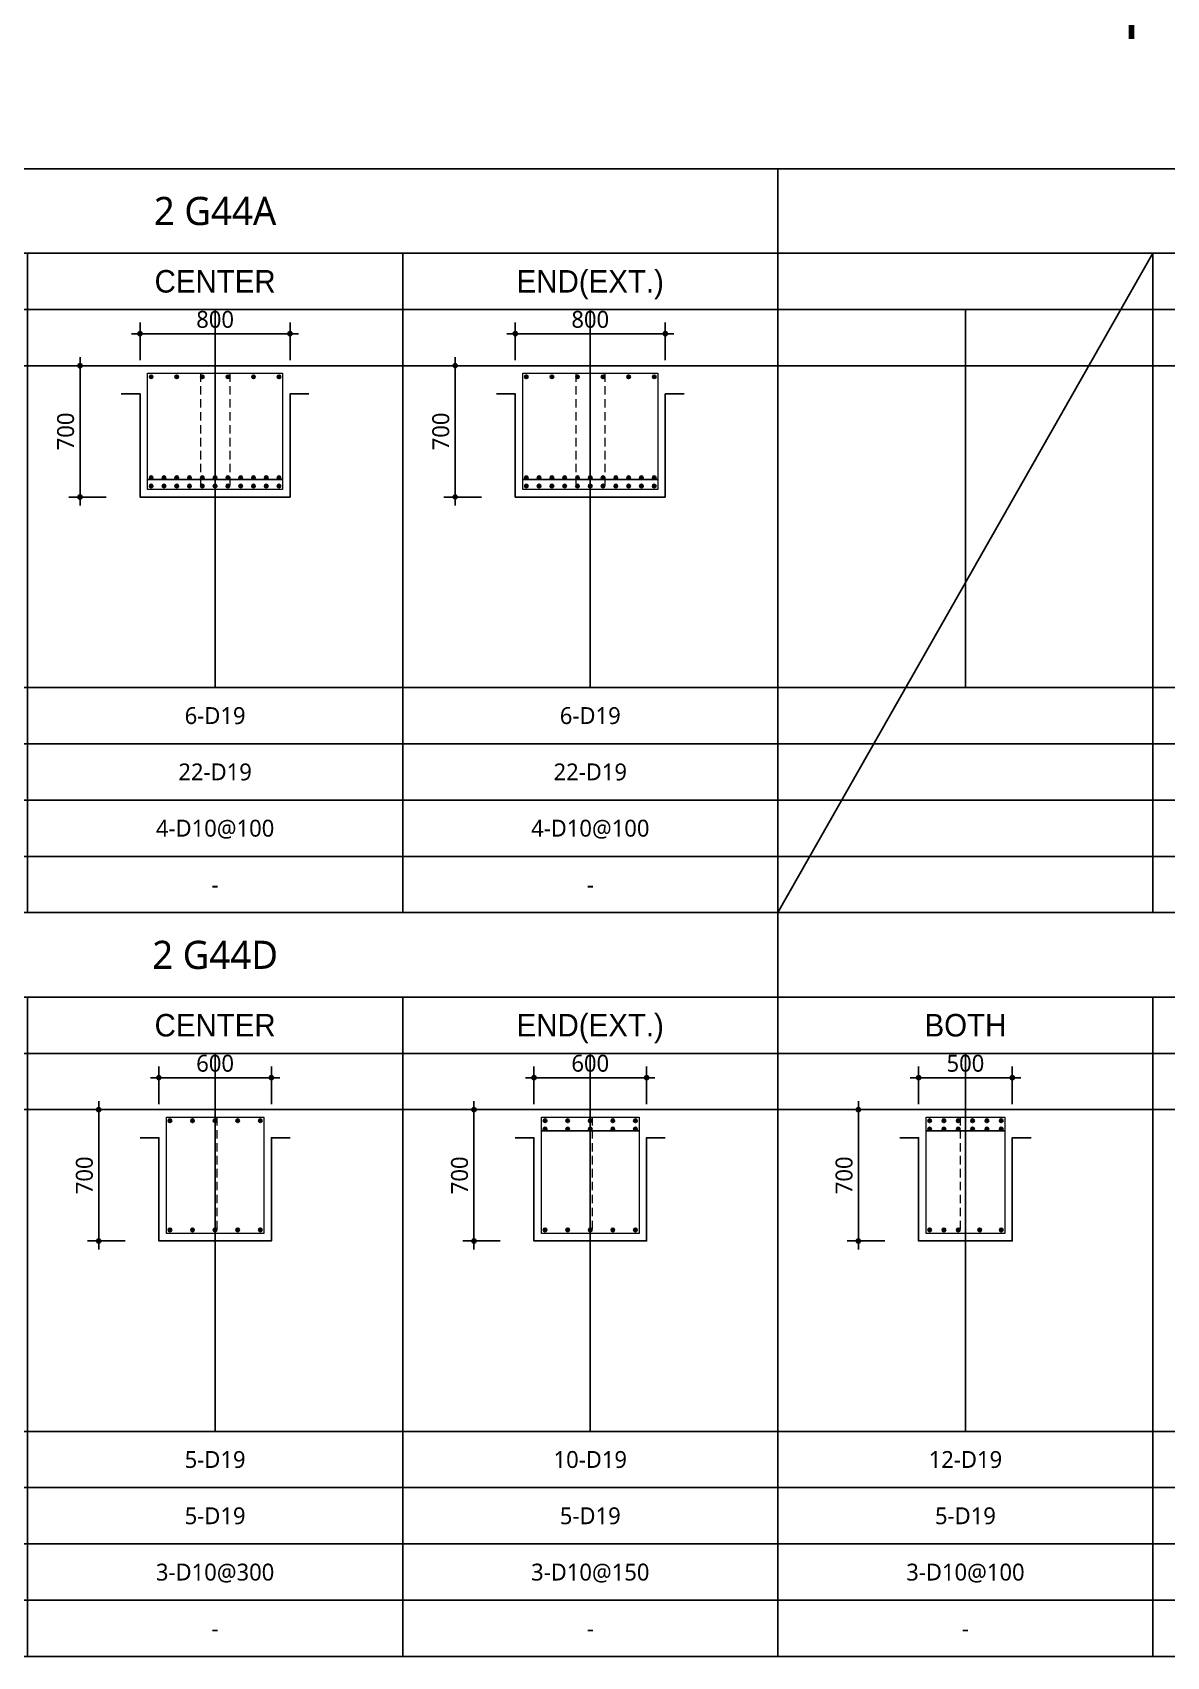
# Model space of a CAD drawing. Header units: millimetres. Extents: x 0 to 252030, y -124740 to 196020.
# Drawn here: x 131779 to 137825, y 133430 to 142086 of the extents above; entities that cross this region are included whole.
import ezdxf
from ezdxf.enums import TextEntityAlignment as Align

# ---------------------------------------------------------------- set-up
doc = ezdxf.new("R2010")
doc.units = ezdxf.units.MM
doc.header["$LTSCALE"] = 30
doc.linetypes.add('HID', pattern=[2.3, 1.5, -0.8])
doc.layers.get('DEFPOINTS').update_dxf_attribs({"color": 142})
for name, color, linetype in [('0-SEC1', 3, 'Continuous'), ('CON', 2, 'Continuous'), ('DIM', 7, 'Continuous'), ('ETC', 7, 'Continuous'), ('S-철근', 3, 'Continuous'), ('SHEET', 7, 'Continuous'), ('TXT', 3, 'Continuous'), ('XR-FORM_(도룡동)$0$Sheet', 7, 'Continuous')]:
    doc.layers.add(name, color=color, linetype=linetype)
doc.layers.add('Stirrup', color=1, linetype='Continuous', lineweight=0)
doc.layers.add('TieBar', color=7, linetype='HID', lineweight=0)
doc.styles.get("Standard").update_dxf_attribs({"font": 'malgun.ttf'})
doc.styles.add('돋움', font='Dotum.ttf')
doc.styles.add('맑은 고딕', font='malgun.ttf')
doc.dimstyles.new('30NDIM', dxfattribs={"dimscale": 50, "dimtxt": 3, "dimasz": 1.5, "dimexe": 2, "dimexo": 6, "dimgap": 1, "dimtad": 1, "dimdec": 0, "dimrnd": 0.25, "dimzin": 0, "dimdsep": 46, "dimtxsty": 'Standard', "dimblk": 'Z_DOT', "dimcen": 5, "dimclrd": 256, "dimclre": 256, "dimclrt": 3, "dimadec": 0, "dimazin": 0, "dimtm": 1e-09, "dimtfac": 1, "dimtdec": 0, "dimtix": 1, "dimtmove": 2, "dimatfit": 1, "dimldrblk": 'Z_DOT', "dimfxl": 1, "dimtolj": 1, "dimtzin": 0, "dimarcsym": 0})

# ---------------------------------------------------------------- blocks, each defined once
blk = doc.blocks.new('4등분')
at = {"layer": 'DEFPOINTS'}
for p, q in [((1000, 3214.5), (1000, 1200)), ((3000, 3214.5), (3000, 1200)), ((5000, 3214.5), (5000, 1200)), ((0, 2914.5), (6000, 2914.5))]:
    blk.add_line(p, q, dxfattribs=at)
at = {"layer": 'SHEET'}
blk.add_line((0, 3514.5), (6000, 3514.5), dxfattribs=at)
at = {"layer": 'SHEET', "color": 6}
for p, q in [((2000, 3514.5), (2000, 0)), ((4000, 3514.5), (4000, 0)), ((0, 3214.5), (6000, 3214.5)), ((0, 1200), (6000, 1200)), ((0, 900), (6000, 900)), ((0, 600), (6000, 600)), ((0, 300), (6000, 300))]:
    blk.add_line(p, q, dxfattribs=at)
at = {"layer": 'SHEET'}
blk.add_lwpolyline([(6000, 3964.5), (0, 3964.5), (0, 0), (6000, 0)], close=True, dxfattribs=at)
blk = doc.blocks.new('XR-FORM_(도룡동)$0$S')
at = {"layer": 'XR-FORM_(도룡동)$0$Sheet', "linetype": 'Continuous', "const_width": 100}
blk.add_lwpolyline([(38745, 57950), (38745, 57700)], dxfattribs=at)
blk = doc.blocks.new('XR-FORM_(도룡동)', base_point=(101.33, -56114.51))
at = {"xscale": 0.005, "yscale": 0.005, "zscale": 0.005}
blk.add_blockref('XR-FORM_(도룡동)$0$S', (-0.25, 0), dxfattribs=at)
blk = doc.blocks.new('Z_DOT')
at = {"layer": 'DIM', "color": 0}
for p, q in [((-1, 0), (1, 0)), ((0, -1), (0, 1))]:
    blk.add_line(p, q, dxfattribs=at)
for radius in [0.25, 0.125]:
    blk.add_circle((0, 0), radius, dxfattribs=at)
blk = doc.blocks.new('*D399')
at = {"layer": 'DEFPOINTS', "color": 0, "transparency": 16777216}
for p in [(133153, 140479.7), (132353, 140159.5), (133153, 140159.5)]:
    blk.add_point(p, dxfattribs=at)
at = {"layer": 'DIM', "lineweight": -2, "transparency": 16777216}
for p, q in [((132353, 140339.5), (132353, 140539.7)), ((132398, 140479.7), (133108, 140479.7)), ((133153, 140339.5), (133153, 140539.7))]:
    blk.add_line(p, q, dxfattribs=at)
at = {"layer": 'DIM', "lineweight": -2, "transparency": 16777216, "xscale": 45, "yscale": 45, "zscale": 45, "rotation": 180}
blk.add_blockref('Z_DOT', (132353, 140479.7), dxfattribs=at)
at = {"layer": 'DIM', "lineweight": -2, "transparency": 16777216, "xscale": 45, "yscale": 45, "zscale": 45}
blk.add_blockref('Z_DOT', (133153, 140479.7), dxfattribs=at)
at = {"layer": 'DIM', "color": 3, "transparency": 16777216, "insert": (132753, 140556.1), "char_height": 90, "attachment_point": 5}
blk.add_mtext('\\A1;800', dxfattribs=at)
blk = doc.blocks.new('*D400')
at = {"layer": 'DEFPOINTS', "color": 0, "transparency": 16777216}
for p in [(132032.8, 140309.5), (132353, 140309.5), (132353, 139609.5)]:
    blk.add_point(p, dxfattribs=at)
at = {"layer": 'DIM', "lineweight": -2, "transparency": 16777216}
for p, q in [((132173, 140309.5), (131972.8, 140309.5)), ((132032.8, 139654.5), (132032.8, 140264.5)), ((132173, 139609.5), (131972.8, 139609.5))]:
    blk.add_line(p, q, dxfattribs=at)
at = {"layer": 'DIM', "lineweight": -2, "transparency": 16777216, "xscale": 45, "yscale": 45, "zscale": 45}
for p, rotation in [((132032.8, 140309.5), 90), ((132032.8, 139609.5), 270)]:
    blk.add_blockref('Z_DOT', p, dxfattribs=dict(at, rotation=rotation))
at = {"layer": 'DIM', "color": 3, "transparency": 16777216, "insert": (131956.4, 139959.5), "char_height": 90, "attachment_point": 5, "rotation": 90}
blk.add_mtext('\\A1;700', dxfattribs=at)
blk = doc.blocks.new('*D401')
at = {"layer": 'DEFPOINTS', "color": 0, "transparency": 16777216}
for p in [(135153, 140479.7), (134353, 140159.5), (135153, 140159.5)]:
    blk.add_point(p, dxfattribs=at)
at = {"layer": 'DIM', "lineweight": -2, "transparency": 16777216}
for p, q in [((134353, 140339.5), (134353, 140539.7)), ((134398, 140479.7), (135108, 140479.7)), ((135153, 140339.5), (135153, 140539.7))]:
    blk.add_line(p, q, dxfattribs=at)
at = {"layer": 'DIM', "lineweight": -2, "transparency": 16777216, "xscale": 45, "yscale": 45, "zscale": 45, "rotation": 180}
blk.add_blockref('Z_DOT', (134353, 140479.7), dxfattribs=at)
at = {"layer": 'DIM', "lineweight": -2, "transparency": 16777216, "xscale": 45, "yscale": 45, "zscale": 45}
blk.add_blockref('Z_DOT', (135153, 140479.7), dxfattribs=at)
at = {"layer": 'DIM', "color": 3, "transparency": 16777216, "insert": (134753, 140556.1), "char_height": 90, "attachment_point": 5}
blk.add_mtext('\\A1;800', dxfattribs=at)
blk = doc.blocks.new('*D402')
at = {"layer": 'DEFPOINTS', "color": 0, "transparency": 16777216}
for p in [(134032.8, 140309.5), (134353, 140309.5), (134353, 139609.5)]:
    blk.add_point(p, dxfattribs=at)
at = {"layer": 'DIM', "lineweight": -2, "transparency": 16777216}
for p, q in [((134173, 140309.5), (133972.8, 140309.5)), ((134032.8, 139654.5), (134032.8, 140264.5)), ((134173, 139609.5), (133972.8, 139609.5))]:
    blk.add_line(p, q, dxfattribs=at)
at = {"layer": 'DIM', "lineweight": -2, "transparency": 16777216, "xscale": 45, "yscale": 45, "zscale": 45}
for p, rotation in [((134032.8, 140309.5), 90), ((134032.8, 139609.5), 270)]:
    blk.add_blockref('Z_DOT', p, dxfattribs=dict(at, rotation=rotation))
at = {"layer": 'DIM', "color": 3, "transparency": 16777216, "insert": (133956.4, 139959.5), "char_height": 90, "attachment_point": 5, "rotation": 90}
blk.add_mtext('\\A1;700', dxfattribs=at)
blk = doc.blocks.new('*D409')
at = {"layer": 'DEFPOINTS', "color": 0, "transparency": 16777216}
for p in [(133053, 136515.2), (132453, 136195), (133053, 136195)]:
    blk.add_point(p, dxfattribs=at)
at = {"layer": 'DIM', "lineweight": -2, "transparency": 16777216}
for p, q in [((132453, 136375), (132453, 136575.2)), ((132498, 136515.2), (133008, 136515.2)), ((133053, 136375), (133053, 136575.2))]:
    blk.add_line(p, q, dxfattribs=at)
at = {"layer": 'DIM', "lineweight": -2, "transparency": 16777216, "xscale": 45, "yscale": 45, "zscale": 45, "rotation": 180}
blk.add_blockref('Z_DOT', (132453, 136515.2), dxfattribs=at)
at = {"layer": 'DIM', "lineweight": -2, "transparency": 16777216, "xscale": 45, "yscale": 45, "zscale": 45}
blk.add_blockref('Z_DOT', (133053, 136515.2), dxfattribs=at)
at = {"layer": 'DIM', "color": 3, "transparency": 16777216, "insert": (132753, 136591.6), "char_height": 90, "attachment_point": 5}
blk.add_mtext('\\A1;600', dxfattribs=at)
blk = doc.blocks.new('*D410')
at = {"layer": 'DEFPOINTS', "color": 0, "transparency": 16777216}
for p in [(132132.8, 136345), (132453, 136345), (132453, 135645)]:
    blk.add_point(p, dxfattribs=at)
at = {"layer": 'DIM', "lineweight": -2, "transparency": 16777216}
for p, q in [((132273, 136345), (132072.8, 136345)), ((132132.8, 135690), (132132.8, 136300)), ((132273, 135645), (132072.8, 135645))]:
    blk.add_line(p, q, dxfattribs=at)
at = {"layer": 'DIM', "lineweight": -2, "transparency": 16777216, "xscale": 45, "yscale": 45, "zscale": 45}
for p, rotation in [((132132.8, 136345), 90), ((132132.8, 135645), 270)]:
    blk.add_blockref('Z_DOT', p, dxfattribs=dict(at, rotation=rotation))
at = {"layer": 'DIM', "color": 3, "transparency": 16777216, "insert": (132056.4, 135995), "char_height": 90, "attachment_point": 5, "rotation": 90}
blk.add_mtext('\\A1;700', dxfattribs=at)
blk = doc.blocks.new('*D411')
at = {"layer": 'DEFPOINTS', "color": 0, "transparency": 16777216}
for p in [(135053, 136515.2), (134453, 136195), (135053, 136195)]:
    blk.add_point(p, dxfattribs=at)
at = {"layer": 'DIM', "lineweight": -2, "transparency": 16777216}
for p, q in [((134453, 136375), (134453, 136575.2)), ((134498, 136515.2), (135008, 136515.2)), ((135053, 136375), (135053, 136575.2))]:
    blk.add_line(p, q, dxfattribs=at)
at = {"layer": 'DIM', "lineweight": -2, "transparency": 16777216, "xscale": 45, "yscale": 45, "zscale": 45, "rotation": 180}
blk.add_blockref('Z_DOT', (134453, 136515.2), dxfattribs=at)
at = {"layer": 'DIM', "lineweight": -2, "transparency": 16777216, "xscale": 45, "yscale": 45, "zscale": 45}
blk.add_blockref('Z_DOT', (135053, 136515.2), dxfattribs=at)
at = {"layer": 'DIM', "color": 3, "transparency": 16777216, "insert": (134753, 136591.6), "char_height": 90, "attachment_point": 5}
blk.add_mtext('\\A1;600', dxfattribs=at)
blk = doc.blocks.new('*D412')
at = {"layer": 'DEFPOINTS', "color": 0, "transparency": 16777216}
for p in [(134132.8, 136345), (134453, 136345), (134453, 135645)]:
    blk.add_point(p, dxfattribs=at)
at = {"layer": 'DIM', "lineweight": -2, "transparency": 16777216}
for p, q in [((134273, 136345), (134072.8, 136345)), ((134132.8, 135690), (134132.8, 136300)), ((134273, 135645), (134072.8, 135645))]:
    blk.add_line(p, q, dxfattribs=at)
at = {"layer": 'DIM', "lineweight": -2, "transparency": 16777216, "xscale": 45, "yscale": 45, "zscale": 45}
for p, rotation in [((134132.8, 136345), 90), ((134132.8, 135645), 270)]:
    blk.add_blockref('Z_DOT', p, dxfattribs=dict(at, rotation=rotation))
at = {"layer": 'DIM', "color": 3, "transparency": 16777216, "insert": (134056.4, 135995), "char_height": 90, "attachment_point": 5, "rotation": 90}
blk.add_mtext('\\A1;700', dxfattribs=at)
blk = doc.blocks.new('*D413')
at = {"layer": 'DEFPOINTS', "color": 0, "transparency": 16777216}
for p in [(137003, 136515.2), (136503, 136195), (137003, 136195)]:
    blk.add_point(p, dxfattribs=at)
at = {"layer": 'DIM', "lineweight": -2, "transparency": 16777216}
for p, q in [((136503, 136375), (136503, 136575.2)), ((136548, 136515.2), (136958, 136515.2)), ((137003, 136375), (137003, 136575.2))]:
    blk.add_line(p, q, dxfattribs=at)
at = {"layer": 'DIM', "lineweight": -2, "transparency": 16777216, "xscale": 45, "yscale": 45, "zscale": 45, "rotation": 180}
blk.add_blockref('Z_DOT', (136503, 136515.2), dxfattribs=at)
at = {"layer": 'DIM', "lineweight": -2, "transparency": 16777216, "xscale": 45, "yscale": 45, "zscale": 45}
blk.add_blockref('Z_DOT', (137003, 136515.2), dxfattribs=at)
at = {"layer": 'DIM', "color": 3, "transparency": 16777216, "insert": (136753, 136591.6), "char_height": 90, "attachment_point": 5}
blk.add_mtext('\\A1;500', dxfattribs=at)
blk = doc.blocks.new('*D414')
at = {"layer": 'DEFPOINTS', "color": 0, "transparency": 16777216}
for p in [(136182.8, 136345), (136503, 136345), (136503, 135645)]:
    blk.add_point(p, dxfattribs=at)
at = {"layer": 'DIM', "lineweight": -2, "transparency": 16777216}
for p, q in [((136323, 136345), (136122.8, 136345)), ((136182.8, 135690), (136182.8, 136300)), ((136323, 135645), (136122.8, 135645))]:
    blk.add_line(p, q, dxfattribs=at)
at = {"layer": 'DIM', "lineweight": -2, "transparency": 16777216, "xscale": 45, "yscale": 45, "zscale": 45}
for p, rotation in [((136182.8, 136345), 90), ((136182.8, 135645), 270)]:
    blk.add_blockref('Z_DOT', p, dxfattribs=dict(at, rotation=rotation))
at = {"layer": 'DIM', "color": 3, "transparency": 16777216, "insert": (136106.4, 135995), "char_height": 90, "attachment_point": 5, "rotation": 90}
blk.add_mtext('\\A1;700', dxfattribs=at)

msp = doc.modelspace()

# ---------------------------------------------------------------- hatches: boundary and pattern name
at = {"layer": 'S-철근'}
h = msp.add_hatch(color=256, dxfattribs=at)
edge = h.paths.add_edge_path()
edge.add_arc((132412.08013, 140250.41992), 9.55, 0, 180)
edge.add_arc((132412.08013, 140250.41992), 9.55, 180, 360)
h = msp.add_hatch(color=256, dxfattribs=at)
edge = h.paths.add_edge_path()
edge.add_arc((132548.44813, 140250.41992), 9.55, 0, 180)
edge.add_arc((132548.44813, 140250.41992), 9.55, 180, 360)
h = msp.add_hatch(color=256, dxfattribs=at)
edge = h.paths.add_edge_path()
edge.add_arc((132684.81613, 140250.41992), 9.55, 0, 180)
edge.add_arc((132684.81613, 140250.41992), 9.55, 180, 360)
h = msp.add_hatch(color=256, dxfattribs=at)
edge = h.paths.add_edge_path()
edge.add_arc((132821.18413, 140250.41992), 9.55, 0, 180)
edge.add_arc((132821.18413, 140250.41992), 9.55, 180, 360)
h = msp.add_hatch(color=256, dxfattribs=at)
edge = h.paths.add_edge_path()
edge.add_arc((132957.55213, 140250.41992), 9.55, 0, 180)
edge.add_arc((132957.55213, 140250.41992), 9.55, 180, 360)
h = msp.add_hatch(color=256, dxfattribs=at)
edge = h.paths.add_edge_path()
edge.add_arc((133093.92013, 140250.41992), 9.55, 0, 180)
edge.add_arc((133093.92013, 140250.41992), 9.55, 180, 360)
h = msp.add_hatch(color=256, dxfattribs=at)
edge = h.paths.add_edge_path()
edge.add_arc((134412.08013, 140250.41992), 9.55, 0, 180)
edge.add_arc((134412.08013, 140250.41992), 9.55, 180, 360)
h = msp.add_hatch(color=256, dxfattribs=at)
edge = h.paths.add_edge_path()
edge.add_arc((134548.44813, 140250.41992), 9.55, 0, 180)
edge.add_arc((134548.44813, 140250.41992), 9.55, 180, 360)
h = msp.add_hatch(color=256, dxfattribs=at)
edge = h.paths.add_edge_path()
edge.add_arc((134684.81613, 140250.41992), 9.55, 0, 180)
edge.add_arc((134684.81613, 140250.41992), 9.55, 180, 360)
h = msp.add_hatch(color=256, dxfattribs=at)
edge = h.paths.add_edge_path()
edge.add_arc((134821.18413, 140250.41992), 9.55, 0, 180)
edge.add_arc((134821.18413, 140250.41992), 9.55, 180, 360)
h = msp.add_hatch(color=256, dxfattribs=at)
edge = h.paths.add_edge_path()
edge.add_arc((134957.55213, 140250.41992), 9.55, 0, 180)
edge.add_arc((134957.55213, 140250.41992), 9.55, 180, 360)
h = msp.add_hatch(color=256, dxfattribs=at)
edge = h.paths.add_edge_path()
edge.add_arc((135093.92013, 140250.41992), 9.55, 0, 180)
edge.add_arc((135093.92013, 140250.41992), 9.55, 180, 360)
h = msp.add_hatch(color=256, dxfattribs=at)
edge = h.paths.add_edge_path()
edge.add_arc((132412.08013, 139712.67992), 9.55, 0, 180)
edge.add_arc((132412.08013, 139712.67992), 9.55, 180, 360)
h = msp.add_hatch(color=256, dxfattribs=at)
edge = h.paths.add_edge_path()
edge.add_arc((132480.26413, 139712.67992), 9.55, 0, 180)
edge.add_arc((132480.26413, 139712.67992), 9.55, 180, 360)
h = msp.add_hatch(color=256, dxfattribs=at)
edge = h.paths.add_edge_path()
edge.add_arc((132548.44813, 139712.67992), 9.55, 0, 180)
edge.add_arc((132548.44813, 139712.67992), 9.55, 180, 360)
h = msp.add_hatch(color=256, dxfattribs=at)
edge = h.paths.add_edge_path()
edge.add_arc((132616.63213, 139712.67992), 9.55, 0, 180)
edge.add_arc((132616.63213, 139712.67992), 9.55, 180, 360)
h = msp.add_hatch(color=256, dxfattribs=at)
edge = h.paths.add_edge_path()
edge.add_arc((132684.81613, 139712.67992), 9.55, 0, 180)
edge.add_arc((132684.81613, 139712.67992), 9.55, 180, 360)
h = msp.add_hatch(color=256, dxfattribs=at)
edge = h.paths.add_edge_path()
edge.add_arc((132753.00013, 139712.67992), 9.55, 0, 180)
edge.add_arc((132753.00013, 139712.67992), 9.55, 180, 360)
h = msp.add_hatch(color=256, dxfattribs=at)
edge = h.paths.add_edge_path()
edge.add_arc((132821.18413, 139712.67992), 9.55, 0, 180)
edge.add_arc((132821.18413, 139712.67992), 9.55, 180, 360)
h = msp.add_hatch(color=256, dxfattribs=at)
edge = h.paths.add_edge_path()
edge.add_arc((132889.36813, 139712.67992), 9.55, 0, 180)
edge.add_arc((132889.36813, 139712.67992), 9.55, 180, 360)
h = msp.add_hatch(color=256, dxfattribs=at)
edge = h.paths.add_edge_path()
edge.add_arc((132957.55213, 139712.67992), 9.55, 0, 180)
edge.add_arc((132957.55213, 139712.67992), 9.55, 180, 360)
h = msp.add_hatch(color=256, dxfattribs=at)
edge = h.paths.add_edge_path()
edge.add_arc((133025.73613, 139712.67992), 9.55, 0, 180)
edge.add_arc((133025.73613, 139712.67992), 9.55, 180, 360)
h = msp.add_hatch(color=256, dxfattribs=at)
edge = h.paths.add_edge_path()
edge.add_arc((133093.92013, 139712.67992), 9.55, 0, 180)
edge.add_arc((133093.92013, 139712.67992), 9.55, 180, 360)
h = msp.add_hatch(color=256, dxfattribs=at)
edge = h.paths.add_edge_path()
edge.add_arc((134412.08013, 139712.67992), 9.55, 0, 180)
edge.add_arc((134412.08013, 139712.67992), 9.55, 180, 360)
h = msp.add_hatch(color=256, dxfattribs=at)
edge = h.paths.add_edge_path()
edge.add_arc((134480.26413, 139712.67992), 9.55, 0, 180)
edge.add_arc((134480.26413, 139712.67992), 9.55, 180, 360)
h = msp.add_hatch(color=256, dxfattribs=at)
edge = h.paths.add_edge_path()
edge.add_arc((134548.44813, 139712.67992), 9.55, 0, 180)
edge.add_arc((134548.44813, 139712.67992), 9.55, 180, 360)
h = msp.add_hatch(color=256, dxfattribs=at)
edge = h.paths.add_edge_path()
edge.add_arc((134616.63213, 139712.67992), 9.55, 0, 180)
edge.add_arc((134616.63213, 139712.67992), 9.55, 180, 360)
h = msp.add_hatch(color=256, dxfattribs=at)
edge = h.paths.add_edge_path()
edge.add_arc((134684.81613, 139712.67992), 9.55, 0, 180)
edge.add_arc((134684.81613, 139712.67992), 9.55, 180, 360)
h = msp.add_hatch(color=256, dxfattribs=at)
edge = h.paths.add_edge_path()
edge.add_arc((134753.00013, 139712.67992), 9.55, 0, 180)
edge.add_arc((134753.00013, 139712.67992), 9.55, 180, 360)
h = msp.add_hatch(color=256, dxfattribs=at)
edge = h.paths.add_edge_path()
edge.add_arc((134821.18413, 139712.67992), 9.55, 0, 180)
edge.add_arc((134821.18413, 139712.67992), 9.55, 180, 360)
h = msp.add_hatch(color=256, dxfattribs=at)
edge = h.paths.add_edge_path()
edge.add_arc((134889.36813, 139712.67992), 9.55, 0, 180)
edge.add_arc((134889.36813, 139712.67992), 9.55, 180, 360)
h = msp.add_hatch(color=256, dxfattribs=at)
edge = h.paths.add_edge_path()
edge.add_arc((134957.55213, 139712.67992), 9.55, 0, 180)
edge.add_arc((134957.55213, 139712.67992), 9.55, 180, 360)
h = msp.add_hatch(color=256, dxfattribs=at)
edge = h.paths.add_edge_path()
edge.add_arc((135025.73613, 139712.67992), 9.55, 0, 180)
edge.add_arc((135025.73613, 139712.67992), 9.55, 180, 360)
h = msp.add_hatch(color=256, dxfattribs=at)
edge = h.paths.add_edge_path()
edge.add_arc((135093.92013, 139712.67992), 9.55, 0, 180)
edge.add_arc((135093.92013, 139712.67992), 9.55, 180, 360)
h = msp.add_hatch(color=256, dxfattribs=at)
edge = h.paths.add_edge_path()
edge.add_arc((132412.08013, 139668.57992), 9.55, 0, 180)
edge.add_arc((132412.08013, 139668.57992), 9.55, 180, 360)
h = msp.add_hatch(color=256, dxfattribs=at)
edge = h.paths.add_edge_path()
edge.add_arc((132480.26413, 139668.57992), 9.55, 0, 180)
edge.add_arc((132480.26413, 139668.57992), 9.55, 180, 360)
h = msp.add_hatch(color=256, dxfattribs=at)
edge = h.paths.add_edge_path()
edge.add_arc((132548.44813, 139668.57992), 9.55, 0, 180)
edge.add_arc((132548.44813, 139668.57992), 9.55, 180, 360)
h = msp.add_hatch(color=256, dxfattribs=at)
edge = h.paths.add_edge_path()
edge.add_arc((132616.63213, 139668.57992), 9.55, 0, 180)
edge.add_arc((132616.63213, 139668.57992), 9.55, 180, 360)
h = msp.add_hatch(color=256, dxfattribs=at)
edge = h.paths.add_edge_path()
edge.add_arc((132684.81613, 139668.57992), 9.55, 0, 180)
edge.add_arc((132684.81613, 139668.57992), 9.55, 180, 360)
h = msp.add_hatch(color=256, dxfattribs=at)
edge = h.paths.add_edge_path()
edge.add_arc((132753.00013, 139668.57992), 9.55, 0, 180)
edge.add_arc((132753.00013, 139668.57992), 9.55, 180, 360)
h = msp.add_hatch(color=256, dxfattribs=at)
edge = h.paths.add_edge_path()
edge.add_arc((132821.18413, 139668.57992), 9.55, 0, 180)
edge.add_arc((132821.18413, 139668.57992), 9.55, 180, 360)
h = msp.add_hatch(color=256, dxfattribs=at)
edge = h.paths.add_edge_path()
edge.add_arc((132889.36813, 139668.57992), 9.55, 0, 180)
edge.add_arc((132889.36813, 139668.57992), 9.55, 180, 360)
h = msp.add_hatch(color=256, dxfattribs=at)
edge = h.paths.add_edge_path()
edge.add_arc((132957.55213, 139668.57992), 9.55, 0, 180)
edge.add_arc((132957.55213, 139668.57992), 9.55, 180, 360)
h = msp.add_hatch(color=256, dxfattribs=at)
edge = h.paths.add_edge_path()
edge.add_arc((133025.73613, 139668.57992), 9.55, 0, 180)
edge.add_arc((133025.73613, 139668.57992), 9.55, 180, 360)
h = msp.add_hatch(color=256, dxfattribs=at)
edge = h.paths.add_edge_path()
edge.add_arc((133093.92013, 139668.57992), 9.55, 0, 180)
edge.add_arc((133093.92013, 139668.57992), 9.55, 180, 360)
h = msp.add_hatch(color=256, dxfattribs=at)
edge = h.paths.add_edge_path()
edge.add_arc((134412.08013, 139668.57992), 9.55, 0, 180)
edge.add_arc((134412.08013, 139668.57992), 9.55, 180, 360)
h = msp.add_hatch(color=256, dxfattribs=at)
edge = h.paths.add_edge_path()
edge.add_arc((134480.26413, 139668.57992), 9.55, 0, 180)
edge.add_arc((134480.26413, 139668.57992), 9.55, 180, 360)
h = msp.add_hatch(color=256, dxfattribs=at)
edge = h.paths.add_edge_path()
edge.add_arc((134548.44813, 139668.57992), 9.55, 0, 180)
edge.add_arc((134548.44813, 139668.57992), 9.55, 180, 360)
h = msp.add_hatch(color=256, dxfattribs=at)
edge = h.paths.add_edge_path()
edge.add_arc((134616.63213, 139668.57992), 9.55, 0, 180)
edge.add_arc((134616.63213, 139668.57992), 9.55, 180, 360)
h = msp.add_hatch(color=256, dxfattribs=at)
edge = h.paths.add_edge_path()
edge.add_arc((134684.81613, 139668.57992), 9.55, 0, 180)
edge.add_arc((134684.81613, 139668.57992), 9.55, 180, 360)
h = msp.add_hatch(color=256, dxfattribs=at)
edge = h.paths.add_edge_path()
edge.add_arc((134753.00013, 139668.57992), 9.55, 0, 180)
edge.add_arc((134753.00013, 139668.57992), 9.55, 180, 360)
h = msp.add_hatch(color=256, dxfattribs=at)
edge = h.paths.add_edge_path()
edge.add_arc((134821.18413, 139668.57992), 9.55, 0, 180)
edge.add_arc((134821.18413, 139668.57992), 9.55, 180, 360)
h = msp.add_hatch(color=256, dxfattribs=at)
edge = h.paths.add_edge_path()
edge.add_arc((134889.36813, 139668.57992), 9.55, 0, 180)
edge.add_arc((134889.36813, 139668.57992), 9.55, 180, 360)
h = msp.add_hatch(color=256, dxfattribs=at)
edge = h.paths.add_edge_path()
edge.add_arc((134957.55213, 139668.57992), 9.55, 0, 180)
edge.add_arc((134957.55213, 139668.57992), 9.55, 180, 360)
h = msp.add_hatch(color=256, dxfattribs=at)
edge = h.paths.add_edge_path()
edge.add_arc((135025.73613, 139668.57992), 9.55, 0, 180)
edge.add_arc((135025.73613, 139668.57992), 9.55, 180, 360)
h = msp.add_hatch(color=256, dxfattribs=at)
edge = h.paths.add_edge_path()
edge.add_arc((135093.92013, 139668.57992), 9.55, 0, 180)
edge.add_arc((135093.92013, 139668.57992), 9.55, 180, 360)
h = msp.add_hatch(color=256, dxfattribs=at)
edge = h.paths.add_edge_path()
edge.add_arc((132512.08013, 136285.91992), 9.55, 0, 180)
edge.add_arc((132512.08013, 136285.91992), 9.55, 180, 360)
h = msp.add_hatch(color=256, dxfattribs=at)
edge = h.paths.add_edge_path()
edge.add_arc((132632.54013, 136285.91992), 9.55, 0, 180)
edge.add_arc((132632.54013, 136285.91992), 9.55, 180, 360)
h = msp.add_hatch(color=256, dxfattribs=at)
edge = h.paths.add_edge_path()
edge.add_arc((132753.00013, 136285.91992), 9.55, 0, 180)
edge.add_arc((132753.00013, 136285.91992), 9.55, 180, 360)
h = msp.add_hatch(color=256, dxfattribs=at)
edge = h.paths.add_edge_path()
edge.add_arc((132873.46013, 136285.91992), 9.55, 0, 180)
edge.add_arc((132873.46013, 136285.91992), 9.55, 180, 360)
h = msp.add_hatch(color=256, dxfattribs=at)
edge = h.paths.add_edge_path()
edge.add_arc((132993.92013, 136285.91992), 9.55, 0, 180)
edge.add_arc((132993.92013, 136285.91992), 9.55, 180, 360)
h = msp.add_hatch(color=256, dxfattribs=at)
edge = h.paths.add_edge_path()
edge.add_arc((134512.08013, 136285.91992), 9.55, 0, 180)
edge.add_arc((134512.08013, 136285.91992), 9.55, 180, 360)
h = msp.add_hatch(color=256, dxfattribs=at)
edge = h.paths.add_edge_path()
edge.add_arc((134512.08013, 136241.81992), 9.55, 0, 180)
edge.add_arc((134512.08013, 136241.81992), 9.55, 180, 360)
h = msp.add_hatch(color=256, dxfattribs=at)
edge = h.paths.add_edge_path()
edge.add_arc((134632.54013, 136285.91992), 9.55, 0, 180)
edge.add_arc((134632.54013, 136285.91992), 9.55, 180, 360)
h = msp.add_hatch(color=256, dxfattribs=at)
edge = h.paths.add_edge_path()
edge.add_arc((134632.54013, 136241.81992), 9.55, 0, 180)
edge.add_arc((134632.54013, 136241.81992), 9.55, 180, 360)
h = msp.add_hatch(color=256, dxfattribs=at)
edge = h.paths.add_edge_path()
edge.add_arc((134753.00013, 136285.91992), 9.55, 0, 180)
edge.add_arc((134753.00013, 136285.91992), 9.55, 180, 360)
h = msp.add_hatch(color=256, dxfattribs=at)
edge = h.paths.add_edge_path()
edge.add_arc((134753.00013, 136241.81992), 9.55, 0, 180)
edge.add_arc((134753.00013, 136241.81992), 9.55, 180, 360)
h = msp.add_hatch(color=256, dxfattribs=at)
edge = h.paths.add_edge_path()
edge.add_arc((134873.46013, 136285.91992), 9.55, 0, 180)
edge.add_arc((134873.46013, 136285.91992), 9.55, 180, 360)
h = msp.add_hatch(color=256, dxfattribs=at)
edge = h.paths.add_edge_path()
edge.add_arc((134873.46013, 136241.81992), 9.55, 0, 180)
edge.add_arc((134873.46013, 136241.81992), 9.55, 180, 360)
h = msp.add_hatch(color=256, dxfattribs=at)
edge = h.paths.add_edge_path()
edge.add_arc((134993.92013, 136285.91992), 9.55, 0, 180)
edge.add_arc((134993.92013, 136285.91992), 9.55, 180, 360)
h = msp.add_hatch(color=256, dxfattribs=at)
edge = h.paths.add_edge_path()
edge.add_arc((134993.92013, 136241.81992), 9.55, 0, 180)
edge.add_arc((134993.92013, 136241.81992), 9.55, 180, 360)
h = msp.add_hatch(color=256, dxfattribs=at)
edge = h.paths.add_edge_path()
edge.add_arc((136562.08013, 136285.91992), 9.55, 0, 180)
edge.add_arc((136562.08013, 136285.91992), 9.55, 180, 360)
h = msp.add_hatch(color=256, dxfattribs=at)
edge = h.paths.add_edge_path()
edge.add_arc((136562.08013, 136241.81992), 9.55, 0, 180)
edge.add_arc((136562.08013, 136241.81992), 9.55, 180, 360)
h = msp.add_hatch(color=256, dxfattribs=at)
edge = h.paths.add_edge_path()
edge.add_arc((136638.44813, 136285.91992), 9.55, 0, 180)
edge.add_arc((136638.44813, 136285.91992), 9.55, 180, 360)
h = msp.add_hatch(color=256, dxfattribs=at)
edge = h.paths.add_edge_path()
edge.add_arc((136638.44813, 136241.81992), 9.55, 0, 180)
edge.add_arc((136638.44813, 136241.81992), 9.55, 180, 360)
h = msp.add_hatch(color=256, dxfattribs=at)
edge = h.paths.add_edge_path()
edge.add_arc((136714.81613, 136285.91992), 9.55, 0, 180)
edge.add_arc((136714.81613, 136285.91992), 9.55, 180, 360)
h = msp.add_hatch(color=256, dxfattribs=at)
edge = h.paths.add_edge_path()
edge.add_arc((136714.81613, 136241.81992), 9.55, 0, 180)
edge.add_arc((136714.81613, 136241.81992), 9.55, 180, 360)
h = msp.add_hatch(color=256, dxfattribs=at)
edge = h.paths.add_edge_path()
edge.add_arc((136791.18413, 136285.91992), 9.55, 0, 180)
edge.add_arc((136791.18413, 136285.91992), 9.55, 180, 360)
h = msp.add_hatch(color=256, dxfattribs=at)
edge = h.paths.add_edge_path()
edge.add_arc((136791.18413, 136241.81992), 9.55, 0, 180)
edge.add_arc((136791.18413, 136241.81992), 9.55, 180, 360)
h = msp.add_hatch(color=256, dxfattribs=at)
edge = h.paths.add_edge_path()
edge.add_arc((136867.55213, 136285.91992), 9.55, 0, 180)
edge.add_arc((136867.55213, 136285.91992), 9.55, 180, 360)
h = msp.add_hatch(color=256, dxfattribs=at)
edge = h.paths.add_edge_path()
edge.add_arc((136867.55213, 136241.81992), 9.55, 0, 180)
edge.add_arc((136867.55213, 136241.81992), 9.55, 180, 360)
h = msp.add_hatch(color=256, dxfattribs=at)
edge = h.paths.add_edge_path()
edge.add_arc((136943.92013, 136285.91992), 9.55, 0, 180)
edge.add_arc((136943.92013, 136285.91992), 9.55, 180, 360)
h = msp.add_hatch(color=256, dxfattribs=at)
edge = h.paths.add_edge_path()
edge.add_arc((136943.92013, 136241.81992), 9.55, 0, 180)
edge.add_arc((136943.92013, 136241.81992), 9.55, 180, 360)
h = msp.add_hatch(color=256, dxfattribs=at)
edge = h.paths.add_edge_path()
edge.add_arc((132512.08013, 135704.07992), 9.55, 0, 180)
edge.add_arc((132512.08013, 135704.07992), 9.55, 180, 360)
h = msp.add_hatch(color=256, dxfattribs=at)
edge = h.paths.add_edge_path()
edge.add_arc((132632.54013, 135704.07992), 9.55, 0, 180)
edge.add_arc((132632.54013, 135704.07992), 9.55, 180, 360)
h = msp.add_hatch(color=256, dxfattribs=at)
edge = h.paths.add_edge_path()
edge.add_arc((132753.00013, 135704.07992), 9.55, 0, 180)
edge.add_arc((132753.00013, 135704.07992), 9.55, 180, 360)
h = msp.add_hatch(color=256, dxfattribs=at)
edge = h.paths.add_edge_path()
edge.add_arc((132873.46013, 135704.07992), 9.55, 0, 180)
edge.add_arc((132873.46013, 135704.07992), 9.55, 180, 360)
h = msp.add_hatch(color=256, dxfattribs=at)
edge = h.paths.add_edge_path()
edge.add_arc((132993.92013, 135704.07992), 9.55, 0, 180)
edge.add_arc((132993.92013, 135704.07992), 9.55, 180, 360)
h = msp.add_hatch(color=256, dxfattribs=at)
edge = h.paths.add_edge_path()
edge.add_arc((134512.08013, 135704.07992), 9.55, 0, 180)
edge.add_arc((134512.08013, 135704.07992), 9.55, 180, 360)
h = msp.add_hatch(color=256, dxfattribs=at)
edge = h.paths.add_edge_path()
edge.add_arc((134632.54013, 135704.07992), 9.55, 0, 180)
edge.add_arc((134632.54013, 135704.07992), 9.55, 180, 360)
h = msp.add_hatch(color=256, dxfattribs=at)
edge = h.paths.add_edge_path()
edge.add_arc((134753.00013, 135704.07992), 9.55, 0, 180)
edge.add_arc((134753.00013, 135704.07992), 9.55, 180, 360)
h = msp.add_hatch(color=256, dxfattribs=at)
edge = h.paths.add_edge_path()
edge.add_arc((134873.46013, 135704.07992), 9.55, 0, 180)
edge.add_arc((134873.46013, 135704.07992), 9.55, 180, 360)
h = msp.add_hatch(color=256, dxfattribs=at)
edge = h.paths.add_edge_path()
edge.add_arc((134993.92013, 135704.07992), 9.55, 0, 180)
edge.add_arc((134993.92013, 135704.07992), 9.55, 180, 360)
h = msp.add_hatch(color=256, dxfattribs=at)
edge = h.paths.add_edge_path()
edge.add_arc((136562.08013, 135704.07992), 9.55, 0, 180)
edge.add_arc((136562.08013, 135704.07992), 9.55, 180, 360)
h = msp.add_hatch(color=256, dxfattribs=at)
edge = h.paths.add_edge_path()
edge.add_arc((136638.44813, 135704.07992), 9.55, 0, 180)
edge.add_arc((136638.44813, 135704.07992), 9.55, 180, 360)
h = msp.add_hatch(color=256, dxfattribs=at)
edge = h.paths.add_edge_path()
edge.add_arc((136714.81613, 135704.07992), 9.55, 0, 180)
edge.add_arc((136714.81613, 135704.07992), 9.55, 180, 360)
h = msp.add_hatch(color=256, dxfattribs=at)
edge = h.paths.add_edge_path()
edge.add_arc((136829.36813, 135704.07992), 9.55, 0, 180)
edge.add_arc((136829.36813, 135704.07992), 9.55, 180, 360)
h = msp.add_hatch(color=256, dxfattribs=at)
edge = h.paths.add_edge_path()
edge.add_arc((136943.92013, 135704.07992), 9.55, 0, 180)
edge.add_arc((136943.92013, 135704.07992), 9.55, 180, 360)

# ---------------------------------------------------------------- linework, layer by layer
at = {"layer": 'CON', "color": 8}
for p, q in [((132253.00013, 140309.49992), (133253.00013, 140309.49992)), ((134253.00013, 140309.49992), (135253.00013, 140309.49992)), ((132353.00013, 136344.99992), (133153.00013, 136344.99992)), ((134353.00013, 136344.99992), (135153.00013, 136344.99992)), ((136403.00013, 136344.99992), (137103.00013, 136344.99992))]:
    msp.add_line(p, q, dxfattribs=at)
for points in [[(133253.00013, 140159.49992), (133153.00013, 140159.49992), (133153.00013, 139609.49992), (132353.00013, 139609.49992), (132353.00013, 140159.49992), (132253.00013, 140159.49992)], [(135253.00013, 140159.49992), (135153.00013, 140159.49992), (135153.00013, 139609.49992), (134353.00013, 139609.49992), (134353.00013, 140159.49992), (134253.00013, 140159.49992)], [(133153.00013, 136194.99992), (133053.00013, 136194.99992), (133053.00013, 135644.99992), (132453.00013, 135644.99992), (132453.00013, 136194.99992), (132353.00013, 136194.99992)], [(135153.00013, 136194.99992), (135053.00013, 136194.99992), (135053.00013, 135644.99992), (134453.00013, 135644.99992), (134453.00013, 136194.99992), (134353.00013, 136194.99992)], [(137103.00013, 136194.99992), (137003.00013, 136194.99992), (137003.00013, 135644.99992), (136503.00013, 135644.99992), (136503.00013, 136194.99992), (136403.00013, 136194.99992)]]:
    msp.add_lwpolyline(points, dxfattribs=at)
at = {"layer": 'ETC', "color": 8}
for p, q in [((132393.00013, 139703.12992), (133113.00013, 139703.12992)), ((134393.00013, 139703.12992), (135113.00013, 139703.12992)), ((134493.00013, 136232.26992), (135013.00013, 136232.26992)), ((136543.00013, 136232.26992), (136963.00013, 136232.26992))]:
    msp.add_line(p, q, dxfattribs=at)
at = {"layer": 'S-철근'}
for centre in [(132412.08013, 140250.41992), (132548.44813, 140250.41992), (132684.81613, 140250.41992), (132821.18413, 140250.41992), (132957.55213, 140250.41992), (133093.92013, 140250.41992), (134412.08013, 140250.41992), (134548.44813, 140250.41992), (134684.81613, 140250.41992), (134821.18413, 140250.41992), (134957.55213, 140250.41992), (135093.92013, 140250.41992), (132412.08013, 139712.67992), (132480.26413, 139712.67992), (132548.44813, 139712.67992), (132616.63213, 139712.67992), (132684.81613, 139712.67992), (132753.00013, 139712.67992), (132821.18413, 139712.67992), (132889.36813, 139712.67992), (132957.55213, 139712.67992), (133025.73613, 139712.67992), (133093.92013, 139712.67992), (134412.08013, 139712.67992), (134480.26413, 139712.67992), (134548.44813, 139712.67992), (134616.63213, 139712.67992), (134684.81613, 139712.67992), (134753.00013, 139712.67992), (134821.18413, 139712.67992), (134889.36813, 139712.67992), (134957.55213, 139712.67992), (135025.73613, 139712.67992), (135093.92013, 139712.67992), (132412.08013, 139668.57992), (132480.26413, 139668.57992), (132548.44813, 139668.57992), (132616.63213, 139668.57992), (132684.81613, 139668.57992), (132753.00013, 139668.57992), (132821.18413, 139668.57992), (132889.36813, 139668.57992), (132957.55213, 139668.57992), (133025.73613, 139668.57992), (133093.92013, 139668.57992), (134412.08013, 139668.57992), (134480.26413, 139668.57992), (134548.44813, 139668.57992), (134616.63213, 139668.57992), (134684.81613, 139668.57992), (134753.00013, 139668.57992), (134821.18413, 139668.57992), (134889.36813, 139668.57992), (134957.55213, 139668.57992), (135025.73613, 139668.57992), (135093.92013, 139668.57992), (132512.08013, 136285.91992), (132632.54013, 136285.91992), (132753.00013, 136285.91992), (132873.46013, 136285.91992), (132993.92013, 136285.91992), (134512.08013, 136285.91992), (134512.08013, 136241.81992), (134632.54013, 136285.91992), (134632.54013, 136241.81992), (134753.00013, 136285.91992), (134753.00013, 136241.81992), (134873.46013, 136285.91992), (134873.46013, 136241.81992), (134993.92013, 136285.91992), (134993.92013, 136241.81992), (136562.08013, 136285.91992), (136562.08013, 136241.81992), (136638.44813, 136285.91992), (136638.44813, 136241.81992), (136714.81613, 136285.91992), (136714.81613, 136241.81992), (136791.18413, 136285.91992), (136791.18413, 136241.81992), (136867.55213, 136285.91992), (136867.55213, 136241.81992), (136943.92013, 136285.91992), (136943.92013, 136241.81992), (132512.08013, 135704.07992), (132632.54013, 135704.07992), (132753.00013, 135704.07992), (132873.46013, 135704.07992), (132993.92013, 135704.07992), (134512.08013, 135704.07992), (134632.54013, 135704.07992), (134753.00013, 135704.07992), (134873.46013, 135704.07992), (134993.92013, 135704.07992), (136562.08013, 135704.07992), (136638.44813, 135704.07992), (136714.81613, 135704.07992), (136829.36813, 135704.07992), (136943.92013, 135704.07992)]:
    msp.add_circle(centre, 9.55, dxfattribs=at)
at = {"layer": 'SHEET'}
msp.add_line((137753.00013, 140909.49992), (135753.00013, 137394.99992), dxfattribs=at)
at = {"layer": 'Stirrup', "color": 3}
for points in [[(132393.00013, 139649.49992), (132393.00013, 140269.49992), (133113.00013, 140269.49992), (133113.00013, 139649.49992), (132393.00013, 139649.49992)], [(134393.00013, 139649.49992), (134393.00013, 140269.49992), (135113.00013, 140269.49992), (135113.00013, 139649.49992), (134393.00013, 139649.49992)], [(132493.00013, 135684.99992), (132493.00013, 136304.99992), (133013.00013, 136304.99992), (133013.00013, 135684.99992), (132493.00013, 135684.99992)], [(134493.00013, 135684.99992), (134493.00013, 136304.99992), (135013.00013, 136304.99992), (135013.00013, 135684.99992), (134493.00013, 135684.99992)], [(136543.00013, 135684.99992), (136543.00013, 136304.99992), (136963.00013, 136304.99992), (136963.00013, 135684.99992), (136543.00013, 135684.99992)]]:
    msp.add_lwpolyline(points, dxfattribs=at)
at = {"layer": 'TieBar'}
for p, q in [((132675.26613, 140269.49992), (132675.26613, 139649.49992)), ((132830.73413, 140269.49992), (132830.73413, 139649.49992)), ((134675.26613, 140269.49992), (134675.26613, 139649.49992)), ((134830.73413, 140269.49992), (134830.73413, 139649.49992)), ((132762.55013, 136304.99992), (132762.55013, 135684.99992)), ((134762.55013, 136304.99992), (134762.55013, 135684.99992)), ((136724.36613, 136304.99992), (136724.36613, 135684.99992))]:
    msp.add_line(p, q, dxfattribs=at)

# ---------------------------------------------------------------- block references
for p in [(129753.00013, 137394.99992), (135753.00013, 137394.99992), (129753.00013, 133430.49992), (135753.00013, 133430.49992)]:
    msp.add_blockref('4등분', p)
at = {"layer": '0-SEC1', "xscale": 60, "yscale": 60, "zscale": 60}
msp.add_blockref('XR-FORM_(도룡동)', (132110.02429, -3242130.57868), dxfattribs=at)

# ---------------------------------------------------------------- texts
at = {"layer": 'TXT', "color": 2, "style": '맑은 고딕'}
for s, p in [('2 G44A', (132753.00013, 141134.49992)), ('2 G44D', (132753.00013, 137169.99992))]:
    msp.add_text(s, height=150, dxfattribs=at).set_placement(p, align=Align.MIDDLE_CENTER)
at = {"layer": 'TXT'}
for s, height, style, p in [('CENTER', 120, '돋움', (132753.00013, 140759.49992)), ('END(EXT.)', 120, '돋움', (134753.00013, 140759.49992)), ('6-D19', 90, '맑은 고딕', (132753.00013, 138444.99992)), ('6-D19', 90, '맑은 고딕', (134753.00013, 138444.99992)), ('22-D19', 90, '맑은 고딕', (132753.00013, 138144.99992)), ('22-D19', 90, '맑은 고딕', (134753.00013, 138144.99992)), ('4-D10@100', 90, '맑은 고딕', (132753.00013, 137844.99992)), ('4-D10@100', 90, '맑은 고딕', (134753.00013, 137844.99992)), ('-', 90, '맑은 고딕', (132753.00013, 137544.99992)), ('-', 90, '맑은 고딕', (134753.00013, 137544.99992)), ('CENTER', 120, '돋움', (132753.00013, 136794.99992)), ('END(EXT.)', 120, '돋움', (134753.00013, 136794.99992)), ('BOTH', 120, '돋움', (136753.00013, 136794.99992)), ('5-D19', 90, '맑은 고딕', (132753.00013, 134480.49992)), ('10-D19', 90, '맑은 고딕', (134753.00013, 134480.49992)), ('12-D19', 90, '맑은 고딕', (136753.00013, 134480.49992)), ('5-D19', 90, '맑은 고딕', (132753.00013, 134180.49992)), ('5-D19', 90, '맑은 고딕', (134753.00013, 134180.49992)), ('5-D19', 90, '맑은 고딕', (136753.00013, 134180.49992)), ('3-D10@300', 90, '맑은 고딕', (132753.00013, 133880.49992)), ('3-D10@150', 90, '맑은 고딕', (134753.00013, 133880.49992)), ('3-D10@100', 90, '맑은 고딕', (136753.00013, 133880.49992)), ('-', 90, '맑은 고딕', (132753.00013, 133580.49992)), ('-', 90, '맑은 고딕', (134753.00013, 133580.49992)), ('-', 90, '맑은 고딕', (136753.00013, 133580.49992))]:
    msp.add_text(s, height=height, dxfattribs=dict(at, style=style)).set_placement(p, align=Align.MIDDLE_CENTER)

# ---------------------------------------------------------------- dimensions: what is measured, and where the dimension line sits
at = {"layer": 'DIM'}
for base, p1, p2, picture, middle in [((133153.00013, 140479.65148), (132353.00013, 140159.49992), (133153.00013, 140159.49992), '*D399', (132753.00013, 140556.14945)), ((135153.00013, 140479.65148), (134353.00013, 140159.49992), (135153.00013, 140159.49992), '*D401', (134753.00013, 140556.14945)), ((133053.00013, 136515.15148), (132453.00013, 136194.99992), (133053.00013, 136194.99992), '*D409', (132753.00013, 136591.64945)), ((135053.00013, 136515.15148), (134453.00013, 136194.99992), (135053.00013, 136194.99992), '*D411', (134753.00013, 136591.64945)), ((137003.00013, 136515.15148), (136503.00013, 136194.99992), (137003.00013, 136194.99992), '*D413', (136753.00013, 136591.64945))]:
    dim = msp.add_linear_dim(base=base, p1=p1, p2=p2, dimstyle='30NDIM', override={"dimscale": 30, "dimtxsty": 'Standard'}, dxfattribs=at)
    dim.commit()
    dim.dimension.update_dxf_attribs({"geometry": picture, "text_midpoint": middle})
for base, p1, p2, picture, middle in [((132032.84857, 140309.49992), (132353.00013, 139609.49992), (132353.00013, 140309.49992), '*D400', (131956.3506, 139959.49992)), ((134032.84857, 140309.49992), (134353.00013, 139609.49992), (134353.00013, 140309.49992), '*D402', (133956.3506, 139959.49992)), ((132132.84857, 136344.99992), (132453.00013, 135644.99992), (132453.00013, 136344.99992), '*D410', (132056.3506, 135994.99992)), ((134132.84857, 136344.99992), (134453.00013, 135644.99992), (134453.00013, 136344.99992), '*D412', (134056.3506, 135994.99992)), ((136182.84857, 136344.99992), (136503.00013, 135644.99992), (136503.00013, 136344.99992), '*D414', (136106.3506, 135994.99992))]:
    dim = msp.add_linear_dim(base=base, p1=p1, p2=p2, angle=90, dimstyle='30NDIM', override={"dimscale": 30, "dimtxsty": 'Standard'}, dxfattribs=at)
    dim.commit()
    dim.dimension.update_dxf_attribs({"geometry": picture, "text_midpoint": middle})

doc.saveas('drawing.dxf')
